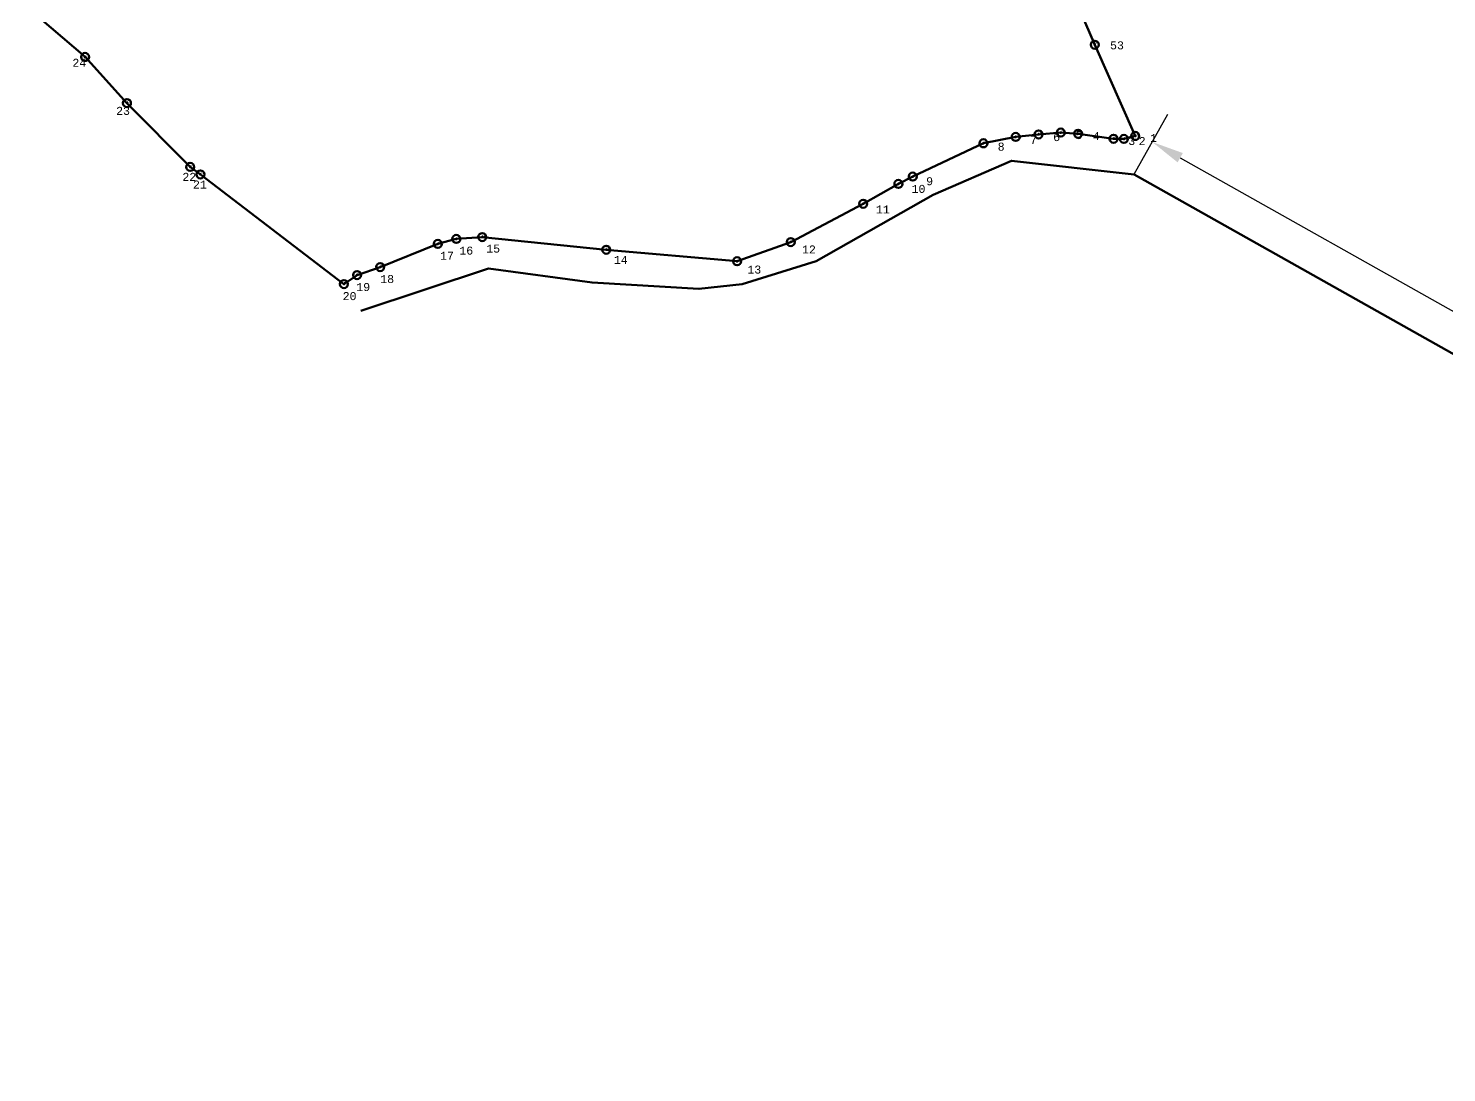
# Model space of a CAD drawing. Header units: millimetres. Extents: x 603181 to 604413, y 1305505 to 1306407.
# Drawn here: x 603353.8 to 603796.9, y 1305725.9 to 1306052.1 of the extents above; entities that cross this region are included whole.
import ezdxf

# ---------------------------------------------------------------- set-up
doc = ezdxf.new("R2010")
doc.units = ezdxf.units.MM
doc.header["$PDMODE"] = 32
doc.header["$PDSIZE"] = 2.5
doc.layers.get('0').update_dxf_attribs({"color": 1, "linetype": 'CONTINUOUS', "lineweight": 100})
doc.layers.get('Defpoints').update_dxf_attribs({"linetype": 'CONTINUOUS'})
doc.layers.add('CVL_PUNTO', color=2, linetype='CONTINUOUS')
doc.layers.add('CVL_PUNTO_NUM', color=2, linetype='CONTINUOUS')
doc.layers.add('Point', color=5, linetype='CONTINUOUS', lineweight=100)
doc.layers.add('Point_Name', color=1, linetype='CONTINUOUS', lineweight=100)
doc.styles.add('MONOTXT4', font='monotxt4.shx')
doc.styles.get("Standard").update_dxf_attribs({"font": 'arial.ttf', "width": 0.65})
doc.dimstyles.new('ISO-25', dxfattribs={"dimtxt": 2.5, "dimasz": 2.5, "dimexe": 1.25, "dimexo": 0.625, "dimtad": 1, "dimtxsty": 'Standard', "dimcen": 2.5, "dimadec": 0, "dimazin": 0, "dimtfac": 1, "dimtmove": 0, "dimatfit": 3, "dimfxl": 1, "dimarcsym": 0})

# ---------------------------------------------------------------- blocks, each defined once
blk = doc.blocks.new('*D3')
at = {"color": 6, "lineweight": -2, "transparency": 16777216}
for p, q in [((603699.31, 1306006.57), (603709.84, 1306025.31)), ((603713.66, 1306011.69), (604195.16, 1305740.9)), ((604198.24, 1305725.97), (604208.78, 1305744.71))]:
    blk.add_line(p, q, dxfattribs=at)
at = {"color": 6, "transparency": 16777216}
for points in [[(603714.48, 1306013.15), (603712.84, 1306010.24), (603704.94, 1306016.59)], [(604195.98, 1305742.35), (604194.35, 1305739.45), (604203.88, 1305736)]]:
    blk.add_solid(points, dxfattribs=at)
at = {"layer": 'Defpoints', "color": 0, "transparency": 16777216}
for p in [(603699.26, 1306006.48, 199.54), (604203.88, 1305736), (604198.19, 1305725.89, 199.54)]:
    blk.add_point(p, dxfattribs=at)
at = {"color": 3, "transparency": 16777216, "insert": (603961.24, 1305888.44), "char_height": 17.5, "attachment_point": 5, "rotation": 330.647}
blk.add_mtext('572.4', dxfattribs=at)

msp = doc.modelspace()

# ---------------------------------------------------------------- linework, layer by layer
at = {"color": 2}
for points, elevation in [([(603674.9, 1306074.95), (603686.95, 1306046.99), (603699.61, 1306018.48)], 210.46), ([(603699.61, 1306018.48), (603696.06, 1306017.56), (603692.82, 1306017.6), (603681.76, 1306019.18), (603676.35, 1306019.55), (603669.42, 1306018.99), (603662.25, 1306018.18), (603652.19, 1306016.19), (603630.09, 1306005.82), (603625.59, 1306003.51), (603614.61, 1305997.33), (603591.96, 1305985.32), (603575.22, 1305979.35), (603534.32, 1305982.94), (603495.6, 1305986.9), (603487.48, 1305986.33), (603481.7, 1305984.78), (603463.7, 1305977.54), (603456.47, 1305975.03), (603452.36, 1305972.2), (603407.51, 1306006.49), (603404.33, 1306008.82), (603384.58, 1306028.75), (603371.48, 1306043.16), (603353.77, 1306058.26)], 210.46), ([(603457.61, 1305963.83), (603497.57, 1305977.04), (603529.9, 1305972.67), (603563.28, 1305970.72), (603576.74, 1305972.19), (603599.87, 1305979.36), (603636.52, 1306000.08), (603660.98, 1306010.76), (603699.26, 1306006.48), (603699.26, 1306006.48)], 221.37), ([(604198.19, 1305725.89), (603699.26, 1306006.48)], 199.54)]:
    msp.add_lwpolyline(points, dxfattribs=dict(at, elevation=elevation))
at = {"layer": 'CVL_PUNTO', "color": 2}
for p in [(603686.95, 1306046.99), (603371.48, 1306043.16), (603384.58, 1306028.75), (603652.19, 1306016.19), (603662.25, 1306018.18), (603669.42, 1306018.99), (603676.35, 1306019.55), (603681.76, 1306019.18), (603692.82, 1306017.6), (603696.06, 1306017.56), (603699.61, 1306018.48), (603404.33, 1306008.82), (603407.51, 1306006.49), (603625.59, 1306003.51), (603630.09, 1306005.82), (603614.61, 1305997.33), (603481.7, 1305984.78), (603487.48, 1305986.33), (603495.6, 1305986.9), (603591.96, 1305985.32), (603534.32, 1305982.94), (603463.7, 1305977.54), (603575.22, 1305979.35), (603452.36, 1305972.2), (603456.47, 1305975.03)]:
    msp.add_point(p, dxfattribs=at)
at = {"layer": 'Point'}
for p in [(603686.95, 1306046.99, 211.89), (603371.48, 1306043.16, 234.73), (603384.58, 1306028.75, 232.01), (603652.19, 1306016.19, 211.24), (603662.25, 1306018.18, 211.23), (603669.42, 1306018.99, 211.18), (603676.35, 1306019.55, 210.84), (603681.76, 1306019.18, 211.02), (603692.82, 1306017.6, 210.93), (603696.06, 1306017.56, 209.39), (603699.61, 1306018.48, 210.46), (603404.33, 1306008.82, 229.24), (603407.51, 1306006.49, 228.52), (603625.59, 1306003.51, 211.71), (603630.09, 1306005.82, 211.52), (603614.61, 1305997.33, 213.28), (603481.7, 1305984.78, 222.25), (603487.48, 1305986.33, 221.97), (603495.6, 1305986.9, 221.59), (603591.96, 1305985.32, 215.15), (603534.32, 1305982.94, 219.13), (603463.7, 1305977.54, 223.4), (603575.22, 1305979.35, 216.71), (603452.36, 1305972.2, 223.56), (603456.47, 1305975.03, 223.45)]:
    msp.add_point(p, dxfattribs=at)

# ---------------------------------------------------------------- texts
at = {"layer": 'CVL_PUNTO_NUM', "color": 2, "style": 'MONOTXT4'}
for s, p in [('53', (603691.74, 1306045.55)), ('24', (603367.52, 1306040.1)), ('23', (603381.19, 1306025.08)), ('7', (603666.75, 1306016)), ('6', (603673.96, 1306016.89)), ('5', (603680.92, 1306017.52)), ('4', (603686.35, 1306017.18)), ('3', (603697.43, 1306015.66)), ('2', (603700.68, 1306015.65)), ('1', (603704.24, 1306016.6)), ('8', (603656.63, 1306013.89)), ('22', (603401.89, 1306004.46)), ('21', (603405.2, 1306002.05)), ('9', (603634.28, 1306003.09)), ('10', (603629.72, 1306000.7)), ('11', (603618.57, 1305994.27)), ('17', (603482.4, 1305979.83)), ('16', (603488.41, 1305981.42)), ('15', (603496.83, 1305982.05)), ('12', (603595.49, 1305981.78)), ('14', (603536.69, 1305978.54)), ('13', (603578.41, 1305975.5)), ('18', (603463.71, 1305972.54)), ('20', (603451.97, 1305967.21)), ('19', (603456.22, 1305970.04))]:
    msp.add_text(s, height=2.5, dxfattribs=at).set_placement(p)
at = {"layer": 'Point_Name'}
for s, p in [('p24', (603371.48, 1306043.41)), ('p55', (603686.95, 1306047.24)), ('p23', (603384.58, 1306029)), ('p8', (603652.19, 1306016.44)), ('p7', (603662.25, 1306018.43)), ('p6', (603669.42, 1306019.24)), ('p5', (603676.35, 1306019.8)), ('p4', (603681.76, 1306019.43)), ('p3', (603692.82, 1306017.85)), ('p2', (603696.06, 1306017.81)), ('p1', (603699.61, 1306018.73)), ('p22', (603404.33, 1306009.07)), ('p21', (603407.51, 1306006.74)), ('p10', (603625.59, 1306003.76)), ('p9', (603630.09, 1306006.07)), ('p11', (603614.61, 1305997.58)), ('p16', (603487.48, 1305986.58)), ('p15', (603495.6, 1305987.15)), ('p12', (603591.96, 1305985.57)), ('p17', (603481.7, 1305985.03)), ('p14', (603534.32, 1305983.19)), ('p18', (603463.7, 1305977.79)), ('p13', (603575.22, 1305979.6)), ('p20', (603452.36, 1305972.45)), ('p19', (603456.47, 1305975.28))]:
    msp.add_text(s, height=0.5, dxfattribs=at).set_placement(p)

# ---------------------------------------------------------------- dimensions: what is measured, and where the dimension line sits
dim = msp.add_aligned_dim(p1=(603699.26, 1306006.48, 199.54), p2=(604198.19, 1305725.89, 199.54), distance=11.6, dimstyle='ISO-25', override={"dimscale": 0.05, "dimtxt": 350, "dimasz": 200, "dimexe": 200, "dimexo": 2, "dimgap": 100, "dimdec": 1, "dimzin": 0, "dimdsep": 46, "dimclrd": 6, "dimclre": 6, "dimclrt": 3, "dimtdec": 1})
dim.commit()
dim.dimension.update_dxf_attribs({"geometry": '*D3', "text_midpoint": (603961.24, 1305888.44)})

doc.saveas('drawing.dxf')
